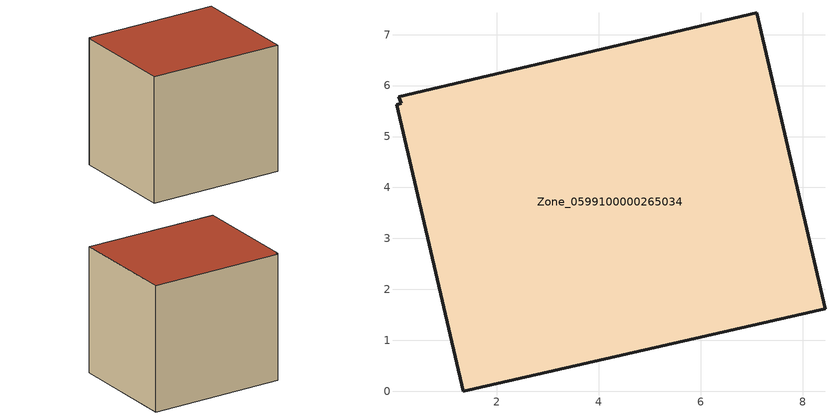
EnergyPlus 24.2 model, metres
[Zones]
Zone_0599100000265034
 floor ground (C_G): 0.12,5.65 0.08,5.78 7.1,7.43 8.44,1.62 1.34,0 0.03,5.63 z0
 wall outside (C_F): 8.44,1.62 7.1,7.43 0.08,5.78 0.12,5.65 0.03,5.63 1.34,0 8.44,1.62 z0:6.73
 roof outside (C_R): 0.08,5.78 0.12,5.65 0.03,5.63 1.34,0 8.44,1.62 7.1,7.43 z6.73
[BUILDING]
Pand.0599100000265034: North Axis=0; Terrain=City; Loads Convergence Tolerance Value=0.04; Temperature Convergence Tolerance Value=0.4; Solar Distribution=FullExterior; Maximum Number of Warmup Days=25; Minimum Number of Warmup Days=1
[Site:Location]
Rotterdam.The.Hague.AP_ZH_NLD Design_Conditions: Latitude=51.96; Longitude=4.45; Time Zone=1; Elevation=-4.5
[SITE:GROUNDTEMPERATURE:BUILDINGSURFACE]
18, 18, 18, 18, 18, 18, 18, 18, 18, 18, 18, 18
[MATERIAL] Thermal Absorptance=0.9; Solar Absorptance=0.7; Visible Absorptance=0.7
Name | Roughness | Thickness | Conductivity | Density | Specific Heat
G.TI.1946-1964 | MediumSmooth | 0.15 | 1 | 540 | 1210
F.TI.1946-1964 | Rough | 0.3 | 0.857143 | 1920 | 840
R.TI.1946-1964 | MediumRough | 0.2 | 0.277778 | 1500 | 1000
[CONSTRUCTION]
C_G: G.TI.1946-1964
C_F: F.TI.1946-1964
C_R: R.TI.1946-1964
[ZONE]
Zone_0599100000265034: Type=1; Multiplier=1; Ceiling Height=Autocalculate; Volume=Autocalculate; Floor Area=autocalculate; Part of Total Floor Area=Yes
[ZONEINFILTRATION:DESIGNFLOWRATE]
Infil_Zone_0599100000265034: Zone or ZoneList or Space or SpaceList=Zone_0599100000265034; Schedule=AlwaysOn; Design Flow Rate Calculation Method=Flow/Area; Flow Rate per Floor Area=0.003; Constant Term Coefficient=1; Temperature Term Coefficient=0; Velocity Term Coefficient=0; Velocity Squared Term Coefficient=0
[HVACTEMPLATE:ZONE:IDEALLOADSAIRSYSTEM]
Zone_0599100000265034: Maximum Heating Supply Air Temperature=50; Minimum Cooling Supply Air Temperature=13; Maximum Heating Supply Air Humidity Ratio=0.0156; Minimum Cooling Supply Air Humidity Ratio=0.0077; Heating Limit=NoLimit; Cooling Limit=NoLimit; Dehumidification Control Type=ConstantSensibleHeatRatio; Cooling Sensible Heat Ratio=0.7; Dehumidification Setpoint=60; Humidification Control Type=None; Humidification Setpoint=30; Outdoor Air Method=None; Outdoor Air Flow Rate per Person=0.00944; Outdoor Air Flow Rate per Zone Floor Area=0; Outdoor Air Flow Rate per Zone=0; Demand Controlled Ventilation Type=None; Outdoor Air Economizer Type=NoEconomizer; Heat Recovery Type=None; Sensible Heat Recovery Effectiveness=0.7; Latent Heat Recovery Effectiveness=0.65
[ZONECONTROL:THERMOSTAT]
ThermostatControl_Zone_0599100000265034: Zone or ZoneList=Zone_0599100000265034; Control Type Schedule=DualSetpointControlType; Control 1=Thermostat_Zone_0599100000265034; Temperature Difference Between Cutout And Setpoint=0
[THERMOSTATSETPOINT:DUALSETPOINT]
Thermostat_Zone_0599100000265034: Heating Setpoint Temperature Schedule=HeatingSetpoint_Zone_0599100000265034; Cooling Setpoint Temperature Schedule=CoolingSetpoint_Zone_0599100000265034
[SCHEDULE:COMPACT]
HeatingSetpoint_Zone_0599100000265034: Through: 12/31, For: AllDays, Until: 24:00, 21
CoolingSetpoint_Zone_0599100000265034: Through: 12/31, For: AllDays, Until: 24:00, 24
DualSetpointControlType: Through: 12/31, For: AllDays, Until: 24:00, 4
AlwaysOn: Through: 12/31, For: AllDays, Until: 24:00, 1
